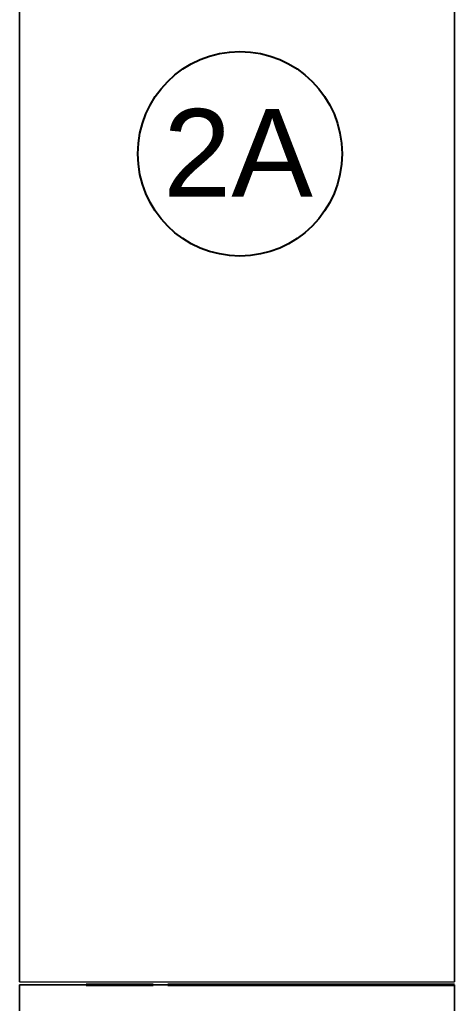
# Model space of a CAD drawing. Header units: millimetres. Extents: x -1379 to 1385823, y -4884429 to 548763.
# Drawn here: x 615750 to 617240, y -2295709 to -2292343 of the extents above; entities that cross this region are included whole.
import ezdxf

# ---------------------------------------------------------------- set-up
doc = ezdxf.new("R2010")
doc.units = ezdxf.units.MM
for name, color, linetype, lineweight in [('A-ANNO-IDEN', 7, 'Continuous', 25), ('A-GLAZ-CURT', 7, 'Continuous', 35), ('WALL-E', 7, 'Continuous', 50)]:
    doc.layers.add(name, color=color, linetype=linetype, lineweight=lineweight)
doc.styles.add('ARIAL', font='arial.ttf')

# ---------------------------------------------------------------- blocks, each defined once
blk = doc.blocks.new('DPA_CP_Entrance Louver Grill Vertical Z - Louver Grill Vertical Z-V184-IV01 - ELEVATION 4')
at = {"layer": 'A-GLAZ-CURT', "color": 7}
for p, q in [((2309642.7, 109825), (2309872.7, 109825)), ((2309872.7, 109825), (2309642.7, 109825)), ((2309922.7, 109825), (2310904.7, 109825)), ((2310904.7, 109825), (2309922.7, 109825)), ((2310904.7, 109825), (2310864.7, 109825)), ((2310864.7, 109825), (2310904.7, 109825)), ((2310864.7, 109825), (2310866.7, 109825)), ((2310904.7, 109825), (2310864.7, 109825)), ((2310866.7, 109825), (2310904.7, 109825))]:
    blk.add_line(p, q, dxfattribs=at)
blk = doc.blocks.new('DPA_Curved type B 1 - Curved Type B-V192-IV01 - ELEVATION 4')
at = {"layer": 'A-GLAZ-CURT', "color": 7}
for p, q in [((2309872.8, 109825), (2309642.5, 109825)), ((2309642.7, 109825), (2309872.7, 109825)), ((2310159.7, 109825), (2309922.7, 109825)), ((2309922.7, 109825), (2310904.7, 109825)), ((2310859.7, 109825), (2310159.7, 109825)), ((2310904.7, 109825), (2310859.7, 109825))]:
    blk.add_line(p, q, dxfattribs=at)
blk = doc.blocks.new('DPA_TAG_Multi Tags_Specific - Exterior-5922051-IV01 - ELEVATION 4')
at = {"layer": 'A-ANNO-IDEN', "color": 7}
blk.add_circle((2301109.8, 112669), 350, dxfattribs=at)

msp = doc.modelspace()

# ---------------------------------------------------------------- linework, layer by layer
at = {"layer": 'WALL-E', "color": 7, "lineweight": 9}
for p, q in [((615749.8, -2291046), (615749.8, -2295636)), ((615749.8, -2295636), (615749.8, -2291046)), ((617239.8, -2295636), (617239.8, -2291046)), ((617239.8, -2291046), (617239.8, -2295636)), ((615749.8, -2295636), (617239.8, -2295636)), ((615749.8, -2295636), (617239.8, -2295636)), ((617239.8, -2295646), (615749.8, -2295646)), ((615749.8, -2295646), (615749.8, -2298696)), ((615749.8, -2295646), (617239.8, -2295646)), ((615749.8, -2298696), (615749.8, -2295646)), ((617239.8, -2295646), (615977.8, -2295646)), ((615977.8, -2295646), (617239.8, -2295646)), ((616207.8, -2295646), (615977.8, -2295646)), ((615977.8, -2295646), (616207.8, -2295646)), ((617239.8, -2295646), (616257.8, -2295646)), ((616257.8, -2295646), (617239.8, -2295646)), ((617239.8, -2298696), (617239.8, -2295646)), ((617239.8, -2295646), (617239.8, -2298696))]:
    msp.add_line(p, q, dxfattribs=at)

# ---------------------------------------------------------------- block references
at = {"layer": 'A-ANNO-IDEN', "color": 7}
msp.add_blockref('DPA_TAG_Multi Tags_Specific - Exterior-5922051-IV01 - ELEVATION 4', (-1684605, -2405471), dxfattribs=at)
at = {"layer": 'A-GLAZ-CURT', "color": 7}
for name in ['DPA_CP_Entrance Louver Grill Vertical Z - Louver Grill Vertical Z-V184-IV01 - ELEVATION 4', 'DPA_Curved type B 1 - Curved Type B-V192-IV01 - ELEVATION 4']:
    msp.add_blockref(name, (-1693665, -2405471), dxfattribs=at)

# ---------------------------------------------------------------- texts
at = {"layer": 'A-ANNO-IDEN', "color": 7, "lineweight": 9, "insert": (616242.2, -2292648.8), "char_height": 300, "width": 633.333, "attachment_point": 1, "style": 'ARIAL'}
msp.add_mtext('2A', dxfattribs=at)

doc.saveas('drawing.dxf')
